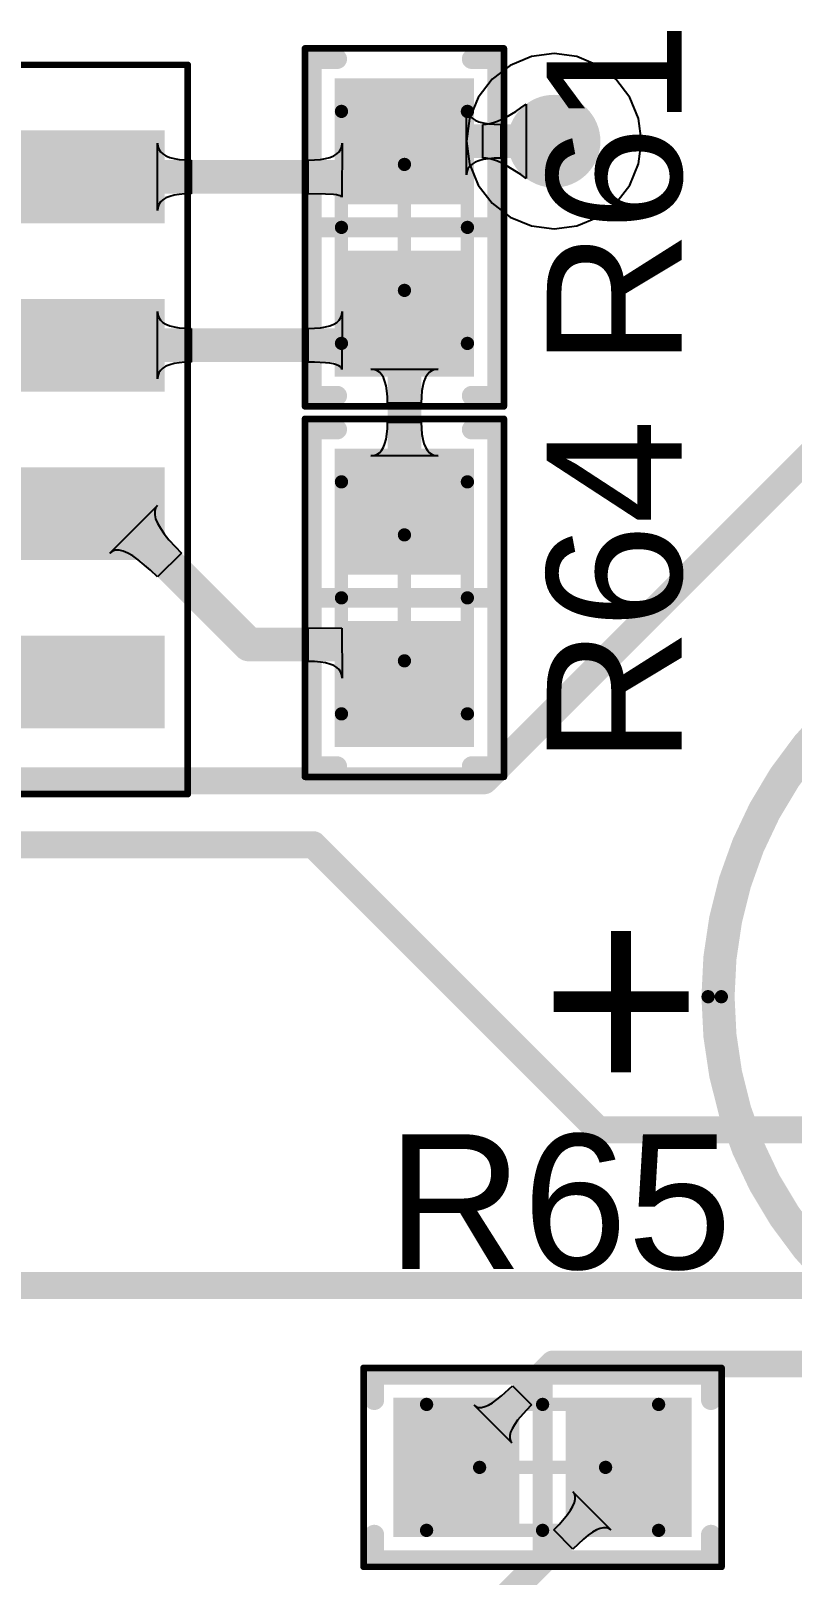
# Model space of a CAD drawing. Header units: inches. Extents: x -0.01 to 3.94, y -0.06 to 4.68.
# Drawn here: x 2.7891 to 3.0151, y 2.2298 to 2.6884 of the extents above; entities that cross this region are included whole.
import ezdxf

# ---------------------------------------------------------------- set-up
doc = ezdxf.new("R2010")
doc.units = ezdxf.units.IN
doc.header["$MEASUREMENT"] = 0
for name, color, linetype in [('Bottom Layer', 5, 'Continuous'), ('Int1 -GND)', 16, 'Continuous'), ('Int2 -PWR)', 76, 'Continuous'), ('Top 3D Body', 56, 'Continuous'), ('Top Courtyard', 56, 'Continuous'), ('Top Layer', 1, 'Continuous'), ('Top Overlay', 2, 'Continuous'), ('Top Paste', 8, 'Continuous'), ('Top Solder', 216, 'Continuous'), ('Via Holes', 16, 'Continuous')]:
    doc.layers.add(name, color=color, linetype=linetype)
doc.styles.add('Arial', font='', dxfattribs={"height": 0.2})
doc.styles.get('Arial').set_extended_font_data('Arial')

# ---------------------------------------------------------------- blocks, each defined once
blk = doc.blocks.new('TI_SOIC_8_D_438')
at = {"layer": 'Top Layer'}
for points in [[(0.07579, 0.06319), (0.07579, 0.08681), (0.13681, 0.08681), (0.13681, 0.06319)], [(0.07579, 0.01319), (0.07579, 0.03681), (0.13681, 0.03681), (0.13681, 0.01319)], [(0.07579, -0.03681), (0.07579, -0.01319), (0.13681, -0.01319), (0.13681, -0.03681)], [(0.07579, -0.08681), (0.07579, -0.06319), (0.13681, -0.06319), (0.13681, -0.08681)]]:
    blk.add_hatch(color=1, dxfattribs=at).paths.add_polyline_path(points)
at = {"layer": 'Top Paste'}
for points in [[(0.07579, 0.06319), (0.07579, 0.08681), (0.13681, 0.08681), (0.13681, 0.06319)], [(0.07579, 0.01319), (0.07579, 0.03681), (0.13681, 0.03681), (0.13681, 0.01319)], [(0.07579, -0.03681), (0.07579, -0.01319), (0.13681, -0.01319), (0.13681, -0.03681)], [(0.07579, -0.08681), (0.07579, -0.06319), (0.13681, -0.06319), (0.13681, -0.08681)]]:
    blk.add_hatch(color=8, dxfattribs=at).paths.add_polyline_path(points)
at = {"layer": 'Top Solder'}
for points in [[(0.07382, 0.06122), (0.07382, 0.08878), (0.13878, 0.08878), (0.13878, 0.06122)], [(0.07382, 0.01122), (0.07382, 0.03878), (0.13878, 0.03878), (0.13878, 0.01122)], [(0.07382, -0.03878), (0.07382, -0.01122), (0.13878, -0.01122), (0.13878, -0.03878)], [(0.07382, -0.08878), (0.07382, -0.06122), (0.13878, -0.06122), (0.13878, -0.08878)]]:
    blk.add_hatch(color=216, dxfattribs=at).paths.add_polyline_path(points)
at = {"layer": 'Top Courtyard'}
for points in [[(-0.14567, 0.10827, 0.00197, 0.00197, 0), (0.14567, 0.10827, 0.00197, 0.00197, 0)], [(0.14567, -0.10827, 0.00197, 0.00197, 0), (0.14567, 0.10827, 0.00197, 0.00197, 0)], [(-0.14567, -0.10827, 0.00197, 0.00197, 0), (0.14567, -0.10827, 0.00197, 0.00197, 0)]]:
    blk.add_lwpolyline(points, format="xyseb", dxfattribs=at)
for points in [[(0.14518, 0.10827, 0.000984, 0.000984, 1), (0.14616, 0.10827, 0.000984, 0.000984, 1)], [(0.14518, 0.10827, 0.000984, 0.000984, 1), (0.14616, 0.10827, 0.000984, 0.000984, 1)], [(0.14518, -0.10827, 0.000984, 0.000984, 1), (0.14616, -0.10827, 0.000984, 0.000984, 1)], [(0.14518, -0.10827, 0.000984, 0.000984, 1), (0.14616, -0.10827, 0.000984, 0.000984, 1)]]:
    blk.add_lwpolyline(points, format="xyseb", close=True, dxfattribs=at)
blk = doc.blocks.new('RES_0603_1608_489')
at = {"layer": 'Top Layer'}
for points in [[(-0.04232, -0.0187), (-0.04232, 0.0187), (-0.00886, 0.0187), (-0.00886, -0.0187)], [(0.00886, -0.0187), (0.00886, 0.0187), (0.04232, 0.0187), (0.04232, -0.0187)]]:
    blk.add_hatch(color=1, dxfattribs=at).paths.add_polyline_path(points)
at = {"layer": 'Top Paste'}
for points in [[(-0.04232, -0.0187), (-0.04232, 0.0187), (-0.00886, 0.0187), (-0.00886, -0.0187)], [(0.00886, -0.0187), (0.00886, 0.0187), (0.04232, 0.0187), (0.04232, -0.0187)]]:
    blk.add_hatch(color=8, dxfattribs=at).paths.add_polyline_path(points)
at = {"layer": 'Top Solder'}
for points in [[(-0.04429, -0.02067), (-0.04429, 0.02067), (-0.00689, 0.02067), (-0.00689, -0.02067)], [(0.00689, -0.02067), (0.00689, 0.02067), (0.04429, 0.02067), (0.04429, -0.02067)]]:
    blk.add_hatch(color=216, dxfattribs=at).paths.add_polyline_path(points)
at = {"layer": 'Top 3D Body'}
for points in [[(-0.03445, 0.0187, 0.00394, 0.00394, 0), (-0.03445, -0.0187, 0.00394, 0.00394, 0)], [(0.03445, 0.0187, 0.00394, 0.00394, 0), (-0.03445, 0.0187, 0.00394, 0.00394, 0)], [(0.03445, 0.0187, 0.00394, 0.00394, 0), (0.03445, -0.0187, 0.00394, 0.00394, 0)], [(0.03445, -0.0187, 0.00394, 0.00394, 0), (-0.03445, -0.0187, 0.00394, 0.00394, 0)]]:
    blk.add_lwpolyline(points, format="xyseb", dxfattribs=at)
for points in [[(-0.03543, 0.0187, 0.00197, 0.00197, 1), (-0.03347, 0.0187, 0.00197, 0.00197, 1)], [(-0.03543, 0.0187, 0.00197, 0.00197, 1), (-0.03347, 0.0187, 0.00197, 0.00197, 1)], [(0.03346, 0.0187, 0.00197, 0.00197, 1), (0.03543, 0.0187, 0.00197, 0.00197, 1)], [(0.03346, 0.0187, 0.00197, 0.00197, 1), (0.03543, 0.0187, 0.00197, 0.00197, 1)], [(-0.03543, -0.0187, 0.00197, 0.00197, 1), (-0.03347, -0.0187, 0.00197, 0.00197, 1)], [(-0.03543, -0.0187, 0.00197, 0.00197, 1), (-0.03347, -0.0187, 0.00197, 0.00197, 1)], [(0.03346, -0.0187, 0.00197, 0.00197, 1), (0.03543, -0.0187, 0.00197, 0.00197, 1)], [(0.03346, -0.0187, 0.00197, 0.00197, 1), (0.03543, -0.0187, 0.00197, 0.00197, 1)]]:
    blk.add_lwpolyline(points, format="xyseb", close=True, dxfattribs=at)
at = {"layer": 'Top Courtyard'}
for points in [[(-0.05315, 0.02953, 0.00197, 0.00197, 0), (-0.05315, -0.02953, 0.00197, 0.00197, 0)], [(0.05315, 0.02953, 0.00197, 0.00197, 0), (-0.05315, 0.02953, 0.00197, 0.00197, 0)], [(0.05315, 0.02953, 0.00197, 0.00197, 0), (0.05315, -0.02953, 0.00197, 0.00197, 0)], [(0, 0.0187, 0.00394, 0.00394, 0), (0, -0.0187, 0.00394, 0.00394, 0)], [(0.0187, 0, 0.00394, 0.00394, 0), (-0.0187, 0, 0.00394, 0.00394, 0)], [(0.05315, -0.02953, 0.00197, 0.00197, 0), (-0.05315, -0.02953, 0.00197, 0.00197, 0)]]:
    blk.add_lwpolyline(points, format="xyseb", dxfattribs=at)
for points in [[(-0.05364, 0.02953, 0.000984, 0.000984, 1), (-0.05266, 0.02953, 0.000984, 0.000984, 1)], [(-0.05364, 0.02953, 0.000984, 0.000984, 1), (-0.05266, 0.02953, 0.000984, 0.000984, 1)], [(0.05266, 0.02953, 0.000984, 0.000984, 1), (0.05364, 0.02953, 0.000984, 0.000984, 1)], [(0.05266, 0.02953, 0.000984, 0.000984, 1), (0.05364, 0.02953, 0.000984, 0.000984, 1)], [(-0.00098, 0.0187, 0.00197, 0.00197, 1), (0.00098, 0.0187, 0.00197, 0.00197, 1)], [(-0.01969, 0, 0.00197, 0.00197, 1), (-0.01772, 0, 0.00197, 0.00197, 1)], [(0.01772, 0, 0.00197, 0.00197, 1), (0.01968, 0, 0.00197, 0.00197, 1)], [(-0.00098, -0.0187, 0.00197, 0.00197, 1), (0.00098, -0.0187, 0.00197, 0.00197, 1)], [(-0.05364, -0.02953, 0.000984, 0.000984, 1), (-0.05266, -0.02953, 0.000984, 0.000984, 1)], [(-0.05364, -0.02953, 0.000984, 0.000984, 1), (-0.05266, -0.02953, 0.000984, 0.000984, 1)], [(0.05266, -0.02953, 0.000984, 0.000984, 1), (0.05364, -0.02953, 0.000984, 0.000984, 1)], [(0.05266, -0.02953, 0.000984, 0.000984, 1), (0.05364, -0.02953, 0.000984, 0.000984, 1)]]:
    blk.add_lwpolyline(points, format="xyseb", close=True, dxfattribs=at)
at = {"layer": 'Top Overlay'}
for points in [[(-0.05, 0.02756, 0.00591, 0.00591, 0), (-0.05, 0.02, 0.00591, 0.00591, 0)], [(0.05, 0.02756, 0.00591, 0.00591, 0), (-0.05, 0.02756, 0.00591, 0.00591, 0)], [(0, 0.02756, 0.00591, 0.00591, 0), (0, -0.02756, 0.00591, 0.00591, 0)], [(0.05, 0.02756, 0.00591, 0.00591, 0), (0.05, 0.02, 0.00591, 0.00591, 0)], [(-0.05, -0.02, 0.00591, 0.00591, 0), (-0.05, -0.02756, 0.00591, 0.00591, 0)], [(0.05, -0.02, 0.00591, 0.00591, 0), (0.05, -0.02756, 0.00591, 0.00591, 0)], [(0.05, -0.02756, 0.00591, 0.00591, 0), (-0.05, -0.02756, 0.00591, 0.00591, 0)]]:
    blk.add_lwpolyline(points, format="xyseb", dxfattribs=at)
for points in [[(-0.05148, 0.02756, 0.00295, 0.00295, 1), (-0.04852, 0.02756, 0.00295, 0.00295, 1)], [(-0.05148, 0.02756, 0.00295, 0.00295, 1), (-0.04852, 0.02756, 0.00295, 0.00295, 1)], [(-0.00148, 0.02756, 0.00295, 0.00295, 1), (0.00148, 0.02756, 0.00295, 0.00295, 1)], [(0.04852, 0.02756, 0.00295, 0.00295, 1), (0.05148, 0.02756, 0.00295, 0.00295, 1)], [(0.04852, 0.02756, 0.00295, 0.00295, 1), (0.05148, 0.02756, 0.00295, 0.00295, 1)], [(-0.05148, 0.02, 0.00295, 0.00295, 1), (-0.04852, 0.02, 0.00295, 0.00295, 1)], [(0.04852, 0.02, 0.00295, 0.00295, 1), (0.05148, 0.02, 0.00295, 0.00295, 1)], [(-0.05148, -0.02, 0.00295, 0.00295, 1), (-0.04852, -0.02, 0.00295, 0.00295, 1)], [(0.04852, -0.02, 0.00295, 0.00295, 1), (0.05148, -0.02, 0.00295, 0.00295, 1)], [(-0.05148, -0.02756, 0.00295, 0.00295, 1), (-0.04852, -0.02756, 0.00295, 0.00295, 1)], [(-0.05148, -0.02756, 0.00295, 0.00295, 1), (-0.04852, -0.02756, 0.00295, 0.00295, 1)], [(-0.00148, -0.02756, 0.00295, 0.00295, 1), (0.00148, -0.02756, 0.00295, 0.00295, 1)], [(0.04852, -0.02756, 0.00295, 0.00295, 1), (0.05148, -0.02756, 0.00295, 0.00295, 1)], [(0.04852, -0.02756, 0.00295, 0.00295, 1), (0.05148, -0.02756, 0.00295, 0.00295, 1)]]:
    blk.add_lwpolyline(points, format="xyseb", close=True, dxfattribs=at)
blk = doc.blocks.new('RES_0603_1608_490')
at = {"layer": 'Top Layer'}
for points in [[(-0.04232, -0.0187), (-0.04232, 0.0187), (-0.00886, 0.0187), (-0.00886, -0.0187)], [(0.00886, -0.0187), (0.00886, 0.0187), (0.04232, 0.0187), (0.04232, -0.0187)]]:
    blk.add_hatch(color=1, dxfattribs=at).paths.add_polyline_path(points)
at = {"layer": 'Top Paste'}
for points in [[(-0.04232, -0.0187), (-0.04232, 0.0187), (-0.00886, 0.0187), (-0.00886, -0.0187)], [(0.00886, -0.0187), (0.00886, 0.0187), (0.04232, 0.0187), (0.04232, -0.0187)]]:
    blk.add_hatch(color=8, dxfattribs=at).paths.add_polyline_path(points)
at = {"layer": 'Top Solder'}
for points in [[(-0.04429, -0.02067), (-0.04429, 0.02067), (-0.00689, 0.02067), (-0.00689, -0.02067)], [(0.00689, -0.02067), (0.00689, 0.02067), (0.04429, 0.02067), (0.04429, -0.02067)]]:
    blk.add_hatch(color=216, dxfattribs=at).paths.add_polyline_path(points)
at = {"layer": 'Top 3D Body'}
for points in [[(-0.03445, 0.0187, 0.00394, 0.00394, 0), (0.03445, 0.0187, 0.00394, 0.00394, 0)], [(-0.03445, 0.0187, 0.00394, 0.00394, 0), (-0.03445, -0.0187, 0.00394, 0.00394, 0)], [(0.03445, 0.0187, 0.00394, 0.00394, 0), (0.03445, -0.0187, 0.00394, 0.00394, 0)], [(-0.03445, -0.0187, 0.00394, 0.00394, 0), (0.03445, -0.0187, 0.00394, 0.00394, 0)]]:
    blk.add_lwpolyline(points, format="xyseb", dxfattribs=at)
for points in [[(-0.03543, 0.0187, 0.00197, 0.00197, 1), (-0.03346, 0.0187, 0.00197, 0.00197, 1)], [(-0.03543, 0.0187, 0.00197, 0.00197, 1), (-0.03346, 0.0187, 0.00197, 0.00197, 1)], [(0.03346, 0.0187, 0.00197, 0.00197, 1), (0.03543, 0.0187, 0.00197, 0.00197, 1)], [(0.03346, 0.0187, 0.00197, 0.00197, 1), (0.03543, 0.0187, 0.00197, 0.00197, 1)], [(-0.03543, -0.0187, 0.00197, 0.00197, 1), (-0.03346, -0.0187, 0.00197, 0.00197, 1)], [(-0.03543, -0.0187, 0.00197, 0.00197, 1), (-0.03346, -0.0187, 0.00197, 0.00197, 1)], [(0.03346, -0.0187, 0.00197, 0.00197, 1), (0.03543, -0.0187, 0.00197, 0.00197, 1)], [(0.03346, -0.0187, 0.00197, 0.00197, 1), (0.03543, -0.0187, 0.00197, 0.00197, 1)]]:
    blk.add_lwpolyline(points, format="xyseb", close=True, dxfattribs=at)
at = {"layer": 'Top Courtyard'}
for points in [[(-0.05315, 0.02953, 0.00197, 0.00197, 0), (0.05315, 0.02953, 0.00197, 0.00197, 0)], [(-0.05315, 0.02953, 0.00197, 0.00197, 0), (-0.05315, -0.02953, 0.00197, 0.00197, 0)], [(0.05315, 0.02953, 0.00197, 0.00197, 0), (0.05315, -0.02953, 0.00197, 0.00197, 0)], [(0, 0.0187, 0.00394, 0.00394, 0), (0, -0.0187, 0.00394, 0.00394, 0)], [(-0.0187, 0, 0.00394, 0.00394, 0), (0.0187, 0, 0.00394, 0.00394, 0)], [(-0.05315, -0.02953, 0.00197, 0.00197, 0), (0.05315, -0.02953, 0.00197, 0.00197, 0)]]:
    blk.add_lwpolyline(points, format="xyseb", dxfattribs=at)
for points in [[(-0.05364, 0.02953, 0.000984, 0.000984, 1), (-0.05266, 0.02953, 0.000984, 0.000984, 1)], [(-0.05364, 0.02953, 0.000984, 0.000984, 1), (-0.05266, 0.02953, 0.000984, 0.000984, 1)], [(0.05266, 0.02953, 0.000984, 0.000984, 1), (0.05364, 0.02953, 0.000984, 0.000984, 1)], [(0.05266, 0.02953, 0.000984, 0.000984, 1), (0.05364, 0.02953, 0.000984, 0.000984, 1)], [(-0.00098, 0.0187, 0.00197, 0.00197, 1), (0.00098, 0.0187, 0.00197, 0.00197, 1)], [(-0.01968, 0, 0.00197, 0.00197, 1), (-0.01772, 0, 0.00197, 0.00197, 1)], [(0.01772, 0, 0.00197, 0.00197, 1), (0.01968, 0, 0.00197, 0.00197, 1)], [(-0.00098, -0.0187, 0.00197, 0.00197, 1), (0.00098, -0.0187, 0.00197, 0.00197, 1)], [(-0.05364, -0.02953, 0.000984, 0.000984, 1), (-0.05266, -0.02953, 0.000984, 0.000984, 1)], [(-0.05364, -0.02953, 0.000984, 0.000984, 1), (-0.05266, -0.02953, 0.000984, 0.000984, 1)], [(0.05266, -0.02953, 0.000984, 0.000984, 1), (0.05364, -0.02953, 0.000984, 0.000984, 1)], [(0.05266, -0.02953, 0.000984, 0.000984, 1), (0.05364, -0.02953, 0.000984, 0.000984, 1)]]:
    blk.add_lwpolyline(points, format="xyseb", close=True, dxfattribs=at)
at = {"layer": 'Top Overlay'}
for points in [[(-0.05, 0.02756, 0.00591, 0.00591, 0), (0.05, 0.02756, 0.00591, 0.00591, 0)], [(-0.05, 0.02756, 0.00591, 0.00591, 0), (-0.05, 0.02, 0.00591, 0.00591, 0)], [(0, 0.02756, 0.00591, 0.00591, 0), (0, -0.02756, 0.00591, 0.00591, 0)], [(0.05, 0.02756, 0.00591, 0.00591, 0), (0.05, 0.02, 0.00591, 0.00591, 0)], [(-0.05, -0.02, 0.00591, 0.00591, 0), (-0.05, -0.02756, 0.00591, 0.00591, 0)], [(0.05, -0.02, 0.00591, 0.00591, 0), (0.05, -0.02756, 0.00591, 0.00591, 0)], [(-0.05, -0.02756, 0.00591, 0.00591, 0), (0.05, -0.02756, 0.00591, 0.00591, 0)]]:
    blk.add_lwpolyline(points, format="xyseb", dxfattribs=at)
for points in [[(-0.05148, 0.02756, 0.00295, 0.00295, 1), (-0.04852, 0.02756, 0.00295, 0.00295, 1)], [(-0.05148, 0.02756, 0.00295, 0.00295, 1), (-0.04852, 0.02756, 0.00295, 0.00295, 1)], [(-0.00148, 0.02756, 0.00295, 0.00295, 1), (0.00148, 0.02756, 0.00295, 0.00295, 1)], [(0.04852, 0.02756, 0.00295, 0.00295, 1), (0.05148, 0.02756, 0.00295, 0.00295, 1)], [(0.04852, 0.02756, 0.00295, 0.00295, 1), (0.05148, 0.02756, 0.00295, 0.00295, 1)], [(-0.05148, 0.02, 0.00295, 0.00295, 1), (-0.04852, 0.02, 0.00295, 0.00295, 1)], [(0.04852, 0.02, 0.00295, 0.00295, 1), (0.05148, 0.02, 0.00295, 0.00295, 1)], [(-0.05148, -0.02, 0.00295, 0.00295, 1), (-0.04852, -0.02, 0.00295, 0.00295, 1)], [(0.04852, -0.02, 0.00295, 0.00295, 1), (0.05148, -0.02, 0.00295, 0.00295, 1)], [(-0.05148, -0.02756, 0.00295, 0.00295, 1), (-0.04852, -0.02756, 0.00295, 0.00295, 1)], [(-0.05148, -0.02756, 0.00295, 0.00295, 1), (-0.04852, -0.02756, 0.00295, 0.00295, 1)], [(-0.00148, -0.02756, 0.00295, 0.00295, 1), (0.00148, -0.02756, 0.00295, 0.00295, 1)], [(0.04852, -0.02756, 0.00295, 0.00295, 1), (0.05148, -0.02756, 0.00295, 0.00295, 1)], [(0.04852, -0.02756, 0.00295, 0.00295, 1), (0.05148, -0.02756, 0.00295, 0.00295, 1)]]:
    blk.add_lwpolyline(points, format="xyseb", close=True, dxfattribs=at)
blk = doc.blocks.new('RES_0603_1608_493')
at = {"layer": 'Top Layer'}
for points in [[(-0.04232, -0.0187), (-0.04232, 0.0187), (-0.00886, 0.0187), (-0.00886, -0.0187)], [(0.00886, -0.0187), (0.00886, 0.0187), (0.04232, 0.0187), (0.04232, -0.0187)]]:
    blk.add_hatch(color=1, dxfattribs=at).paths.add_polyline_path(points)
at = {"layer": 'Top Paste'}
for points in [[(-0.04232, -0.0187), (-0.04232, 0.0187), (-0.00886, 0.0187), (-0.00886, -0.0187)], [(0.00886, -0.0187), (0.00886, 0.0187), (0.04232, 0.0187), (0.04232, -0.0187)]]:
    blk.add_hatch(color=8, dxfattribs=at).paths.add_polyline_path(points)
at = {"layer": 'Top Solder'}
for points in [[(-0.04429, -0.02067), (-0.04429, 0.02067), (-0.00689, 0.02067), (-0.00689, -0.02067)], [(0.00689, -0.02067), (0.00689, 0.02067), (0.04429, 0.02067), (0.04429, -0.02067)]]:
    blk.add_hatch(color=216, dxfattribs=at).paths.add_polyline_path(points)
at = {"layer": 'Top 3D Body'}
for points in [[(-0.03445, 0.0187, 0.00394, 0.00394, 0), (0.03445, 0.0187, 0.00394, 0.00394, 0)], [(-0.03445, 0.0187, 0.00394, 0.00394, 0), (-0.03445, -0.0187, 0.00394, 0.00394, 0)], [(0.03445, 0.0187, 0.00394, 0.00394, 0), (0.03445, -0.0187, 0.00394, 0.00394, 0)], [(-0.03445, -0.0187, 0.00394, 0.00394, 0), (0.03445, -0.0187, 0.00394, 0.00394, 0)]]:
    blk.add_lwpolyline(points, format="xyseb", dxfattribs=at)
for points in [[(-0.03543, 0.0187, 0.00197, 0.00197, 1), (-0.03346, 0.0187, 0.00197, 0.00197, 1)], [(-0.03543, 0.0187, 0.00197, 0.00197, 1), (-0.03346, 0.0187, 0.00197, 0.00197, 1)], [(0.03346, 0.0187, 0.00197, 0.00197, 1), (0.03543, 0.0187, 0.00197, 0.00197, 1)], [(0.03346, 0.0187, 0.00197, 0.00197, 1), (0.03543, 0.0187, 0.00197, 0.00197, 1)], [(-0.03543, -0.0187, 0.00197, 0.00197, 1), (-0.03346, -0.0187, 0.00197, 0.00197, 1)], [(-0.03543, -0.0187, 0.00197, 0.00197, 1), (-0.03346, -0.0187, 0.00197, 0.00197, 1)], [(0.03346, -0.0187, 0.00197, 0.00197, 1), (0.03543, -0.0187, 0.00197, 0.00197, 1)], [(0.03346, -0.0187, 0.00197, 0.00197, 1), (0.03543, -0.0187, 0.00197, 0.00197, 1)]]:
    blk.add_lwpolyline(points, format="xyseb", close=True, dxfattribs=at)
at = {"layer": 'Top Courtyard'}
for points in [[(-0.05315, 0.02953, 0.00197, 0.00197, 0), (0.05315, 0.02953, 0.00197, 0.00197, 0)], [(-0.05315, 0.02953, 0.00197, 0.00197, 0), (-0.05315, -0.02953, 0.00197, 0.00197, 0)], [(0.05315, 0.02953, 0.00197, 0.00197, 0), (0.05315, -0.02953, 0.00197, 0.00197, 0)], [(0, 0.0187, 0.00394, 0.00394, 0), (0, -0.0187, 0.00394, 0.00394, 0)], [(-0.0187, 0, 0.00394, 0.00394, 0), (0.0187, 0, 0.00394, 0.00394, 0)], [(-0.05315, -0.02953, 0.00197, 0.00197, 0), (0.05315, -0.02953, 0.00197, 0.00197, 0)]]:
    blk.add_lwpolyline(points, format="xyseb", dxfattribs=at)
for points in [[(-0.05364, 0.02953, 0.000984, 0.000984, 1), (-0.05266, 0.02953, 0.000984, 0.000984, 1)], [(-0.05364, 0.02953, 0.000984, 0.000984, 1), (-0.05266, 0.02953, 0.000984, 0.000984, 1)], [(0.05266, 0.02953, 0.000984, 0.000984, 1), (0.05364, 0.02953, 0.000984, 0.000984, 1)], [(0.05266, 0.02953, 0.000984, 0.000984, 1), (0.05364, 0.02953, 0.000984, 0.000984, 1)], [(-0.00098, 0.0187, 0.00197, 0.00197, 1), (0.00098, 0.0187, 0.00197, 0.00197, 1)], [(-0.01968, 0, 0.00197, 0.00197, 1), (-0.01772, 0, 0.00197, 0.00197, 1)], [(0.01772, 0, 0.00197, 0.00197, 1), (0.01968, 0, 0.00197, 0.00197, 1)], [(-0.00098, -0.0187, 0.00197, 0.00197, 1), (0.00098, -0.0187, 0.00197, 0.00197, 1)], [(-0.05364, -0.02953, 0.000984, 0.000984, 1), (-0.05266, -0.02953, 0.000984, 0.000984, 1)], [(-0.05364, -0.02953, 0.000984, 0.000984, 1), (-0.05266, -0.02953, 0.000984, 0.000984, 1)], [(0.05266, -0.02953, 0.000984, 0.000984, 1), (0.05364, -0.02953, 0.000984, 0.000984, 1)], [(0.05266, -0.02953, 0.000984, 0.000984, 1), (0.05364, -0.02953, 0.000984, 0.000984, 1)]]:
    blk.add_lwpolyline(points, format="xyseb", close=True, dxfattribs=at)
at = {"layer": 'Top Overlay'}
for points in [[(-0.05, 0.02756, 0.00591, 0.00591, 0), (0.05, 0.02756, 0.00591, 0.00591, 0)], [(-0.05, 0.02756, 0.00591, 0.00591, 0), (-0.05, 0.02, 0.00591, 0.00591, 0)], [(0, 0.02756, 0.00591, 0.00591, 0), (0, -0.02756, 0.00591, 0.00591, 0)], [(0.05, 0.02756, 0.00591, 0.00591, 0), (0.05, 0.02, 0.00591, 0.00591, 0)], [(-0.05, -0.02, 0.00591, 0.00591, 0), (-0.05, -0.02756, 0.00591, 0.00591, 0)], [(0.05, -0.02, 0.00591, 0.00591, 0), (0.05, -0.02756, 0.00591, 0.00591, 0)], [(-0.05, -0.02756, 0.00591, 0.00591, 0), (0.05, -0.02756, 0.00591, 0.00591, 0)]]:
    blk.add_lwpolyline(points, format="xyseb", dxfattribs=at)
for points in [[(-0.05148, 0.02756, 0.00295, 0.00295, 1), (-0.04852, 0.02756, 0.00295, 0.00295, 1)], [(-0.05148, 0.02756, 0.00295, 0.00295, 1), (-0.04852, 0.02756, 0.00295, 0.00295, 1)], [(-0.00148, 0.02756, 0.00295, 0.00295, 1), (0.00148, 0.02756, 0.00295, 0.00295, 1)], [(0.04852, 0.02756, 0.00295, 0.00295, 1), (0.05148, 0.02756, 0.00295, 0.00295, 1)], [(0.04852, 0.02756, 0.00295, 0.00295, 1), (0.05148, 0.02756, 0.00295, 0.00295, 1)], [(-0.05148, 0.02, 0.00295, 0.00295, 1), (-0.04852, 0.02, 0.00295, 0.00295, 1)], [(0.04852, 0.02, 0.00295, 0.00295, 1), (0.05148, 0.02, 0.00295, 0.00295, 1)], [(-0.05148, -0.02, 0.00295, 0.00295, 1), (-0.04852, -0.02, 0.00295, 0.00295, 1)], [(0.04852, -0.02, 0.00295, 0.00295, 1), (0.05148, -0.02, 0.00295, 0.00295, 1)], [(-0.05148, -0.02756, 0.00295, 0.00295, 1), (-0.04852, -0.02756, 0.00295, 0.00295, 1)], [(-0.05148, -0.02756, 0.00295, 0.00295, 1), (-0.04852, -0.02756, 0.00295, 0.00295, 1)], [(-0.00148, -0.02756, 0.00295, 0.00295, 1), (0.00148, -0.02756, 0.00295, 0.00295, 1)], [(0.04852, -0.02756, 0.00295, 0.00295, 1), (0.05148, -0.02756, 0.00295, 0.00295, 1)], [(0.04852, -0.02756, 0.00295, 0.00295, 1), (0.05148, -0.02756, 0.00295, 0.00295, 1)]]:
    blk.add_lwpolyline(points, format="xyseb", close=True, dxfattribs=at)
blk = doc.blocks.new('ED49B4F6_595F_4D62_96BB_D7184CAA9B94_572')
at = {"layer": 'Top 3D Body'}
for points in [[(0.11614, 0, 0.00394, 0.00394, 1), (-0.11614, 0, 0.00394, 0.00394, 1)], [(-0.11713, 0, 0.00197, 0.00197, 1), (-0.11516, 0, 0.00197, 0.00197, 1)]]:
    blk.add_lwpolyline(points, format="xyseb", close=True, dxfattribs=at)
at = {"layer": 'Top Courtyard'}
for points in [[(0.12008, 0, 0.00394, 0.00394, 1), (-0.12008, 0, 0.00394, 0.00394, 1)], [(-0.12106, 0, 0.00197, 0.00197, 1), (-0.11909, 0, 0.00197, 0.00197, 1)]]:
    blk.add_lwpolyline(points, format="xyseb", close=True, dxfattribs=at)
at = {"layer": 'Top Overlay'}
for points in [[(0.11614, 0, 0.00787, 0.00787, 1), (-0.11614, 0, 0.00787, 0.00787, 1)], [(-0.11811, 0, 0.00394, 0.00394, 1), (-0.11417, 0, 0.00394, 0.00394, 1)]]:
    blk.add_lwpolyline(points, format="xyseb", close=True, dxfattribs=at)
at = {"layer": 'Top Overlay', "style": 'Arial'}
blk.add_text('+', height=0.05906, dxfattribs=at).set_placement((-0.17, -0.03))

msp = doc.modelspace()

# ---------------------------------------------------------------- hatches: boundary and pattern name
at = {"layer": 'Bottom Layer'}
h = msp.add_hatch(color=5, dxfattribs=at)
edge = h.paths.add_edge_path()
edge.add_arc((2.94441, 2.65559), 0.01378, 0, 360)
at = {"layer": 'Int1 -GND)'}
h = msp.add_hatch(color=7, dxfattribs=at)
edge = h.paths.add_edge_path()
edge.add_arc((2.94441, 2.65559), 0.01378, 0, 360)
at = {"layer": 'Int2 -PWR)'}
h = msp.add_hatch(color=7, dxfattribs=at)
edge = h.paths.add_edge_path()
edge.add_arc((2.94441, 2.65559), 0.01378, 0, 360)
at = {"layer": 'Top Layer'}
h = msp.add_hatch(color=1, dxfattribs=at)
edge = h.paths.add_edge_path()
edge.add_arc((2.94441, 2.65559), 0.01378, 0, 360)
at = {"layer": 'Via Holes'}
h = msp.add_hatch(color=7, dxfattribs=at)
edge = h.paths.add_edge_path()
edge.add_arc((2.94441, 2.65559), 0.00689, 0, 360)

# ---------------------------------------------------------------- linework, layer by layer
at = {"layer": 'Int1 -GND)'}
for p, q in [((2.93141, 2.67811), (2.92602, 2.67398)), ((2.93768, 2.68071), (2.93141, 2.67811)), ((2.94441, 2.68159), (2.93768, 2.68071)), ((2.95114, 2.68071), (2.94441, 2.68159)), ((2.95741, 2.67811), (2.95114, 2.68071)), ((2.9628, 2.67398), (2.95741, 2.67811)), ((2.92602, 2.67398), (2.92189, 2.66859)), ((2.96693, 2.66859), (2.9628, 2.67398)), ((2.92189, 2.66859), (2.91929, 2.66232)), ((2.96953, 2.66232), (2.96693, 2.66859)), ((2.91929, 2.66232), (2.91841, 2.65559)), ((2.97041, 2.65559), (2.96953, 2.66232)), ((2.91841, 2.65559), (2.91929, 2.64886)), ((2.96953, 2.64886), (2.97041, 2.65559)), ((2.91929, 2.64886), (2.92189, 2.64259)), ((2.96693, 2.64259), (2.96953, 2.64886)), ((2.92189, 2.64259), (2.92602, 2.6372)), ((2.9628, 2.6372), (2.96693, 2.64259)), ((2.92602, 2.6372), (2.93141, 2.63307)), ((2.95741, 2.63307), (2.9628, 2.6372)), ((2.93141, 2.63307), (2.93768, 2.63047)), ((2.95114, 2.63047), (2.95741, 2.63307)), ((2.93768, 2.63047), (2.94441, 2.62959)), ((2.94441, 2.62959), (2.95114, 2.63047))]:
    msp.add_line(p, q, dxfattribs=at)
at = {"layer": 'Top Layer'}
for p, q in [((2.91846, 2.64559), (2.91846, 2.66559)), ((2.91846, 2.66559), (2.91856, 2.66464)), ((2.91856, 2.66464), (2.91887, 2.66379)), ((2.93024, 2.66276), (2.93306, 2.66444)), ((2.93306, 2.66444), (2.93456, 2.66547)), ((2.93456, 2.66547), (2.93614, 2.66661)), ((2.93614, 2.66661), (2.93614, 2.64457)), ((2.91887, 2.66379), (2.91937, 2.66304)), ((2.91937, 2.66304), (2.92008, 2.66239)), ((2.92008, 2.66239), (2.92099, 2.66184)), ((2.92099, 2.66184), (2.9221, 2.66139)), ((2.9221, 2.66139), (2.92342, 2.66104)), ((2.9233, 2.66059), (2.9243, 2.66065)), ((2.9233, 2.65059), (2.9233, 2.66059)), ((2.92342, 2.66104), (2.92494, 2.66079)), ((2.9243, 2.66065), (2.92536, 2.66083)), ((2.92494, 2.66079), (2.92666, 2.66064)), ((2.92536, 2.66083), (2.92648, 2.66113)), ((2.92648, 2.66113), (2.92767, 2.66155)), ((2.92666, 2.66064), (2.92858, 2.66059)), ((2.92767, 2.66155), (2.92892, 2.66209)), ((2.92858, 2.66059), (2.92858, 2.65059)), ((2.92892, 2.66209), (2.93024, 2.66276)), ((2.82669, 2.635), (2.82669, 2.655)), ((2.82669, 2.655), (2.82679, 2.65405)), ((2.88154, 2.655), (2.88142, 2.63898)), ((2.88143, 2.65405), (2.88154, 2.655)), ((2.82679, 2.65405), (2.82709, 2.6532)), ((2.82709, 2.6532), (2.82759, 2.65245)), ((2.82759, 2.65245), (2.82829, 2.6518)), ((2.82829, 2.6518), (2.82919, 2.65125)), ((2.82919, 2.65125), (2.83029, 2.6508)), ((2.83029, 2.6508), (2.83159, 2.65045)), ((2.83159, 2.65045), (2.83309, 2.6502)), ((2.87505, 2.6502), (2.87656, 2.65045)), ((2.87656, 2.65045), (2.87788, 2.6508)), ((2.87788, 2.6508), (2.87899, 2.65125)), ((2.87899, 2.65125), (2.8799, 2.6518)), ((2.8799, 2.6518), (2.88061, 2.65245)), ((2.88061, 2.65245), (2.88112, 2.6532)), ((2.88112, 2.6532), (2.88143, 2.65405)), ((2.9243, 2.65053), (2.9233, 2.65059)), ((2.92494, 2.65039), (2.92342, 2.65014)), ((2.92536, 2.65035), (2.9243, 2.65053)), ((2.92666, 2.65054), (2.92494, 2.65039)), ((2.92648, 2.65005), (2.92536, 2.65035)), ((2.92858, 2.65059), (2.92666, 2.65054)), ((2.83309, 2.6502), (2.83479, 2.65005)), ((2.83479, 2.65005), (2.83669, 2.65)), ((2.83669, 2.65), (2.83669, 2.64)), ((2.87142, 2.65), (2.87334, 2.65005)), ((2.87142, 2.64), (2.87142, 2.65)), ((2.87334, 2.65005), (2.87505, 2.6502)), ((2.91856, 2.64654), (2.91846, 2.64559)), ((2.91887, 2.64739), (2.91856, 2.64654)), ((2.91937, 2.64814), (2.91887, 2.64739)), ((2.92008, 2.64879), (2.91937, 2.64814)), ((2.92099, 2.64934), (2.92008, 2.64879)), ((2.9221, 2.64979), (2.92099, 2.64934)), ((2.92342, 2.65014), (2.9221, 2.64979)), ((2.92767, 2.64963), (2.92648, 2.65005)), ((2.92892, 2.64909), (2.92767, 2.64963)), ((2.93024, 2.64842), (2.92892, 2.64909)), ((2.93456, 2.64572), (2.93024, 2.64842)), ((2.93614, 2.64457), (2.93456, 2.64572)), ((2.82709, 2.6368), (2.82679, 2.63595)), ((2.82759, 2.63755), (2.82709, 2.6368)), ((2.82829, 2.6382), (2.82759, 2.63755)), ((2.82919, 2.63875), (2.82829, 2.6382)), ((2.83029, 2.6392), (2.82919, 2.63875)), ((2.83159, 2.63955), (2.83029, 2.6392)), ((2.83309, 2.6398), (2.83159, 2.63955)), ((2.83479, 2.63995), (2.83309, 2.6398)), ((2.83669, 2.64), (2.83479, 2.63995)), ((2.87652, 2.63991), (2.87142, 2.64)), ((2.87892, 2.63974), (2.87652, 2.63991)), ((2.87982, 2.63963), (2.87892, 2.63974)), ((2.88052, 2.6395), (2.87982, 2.63963)), ((2.88102, 2.63935), (2.88052, 2.6395)), ((2.88132, 2.63917), (2.88102, 2.63935)), ((2.88142, 2.63898), (2.88132, 2.63917)), ((2.82679, 2.63595), (2.82669, 2.635)), ((2.82669, 2.585), (2.82669, 2.605)), ((2.82669, 2.605), (2.82679, 2.60405)), ((2.88154, 2.605), (2.88142, 2.5878)), ((2.88143, 2.60405), (2.88154, 2.605)), ((2.82679, 2.60405), (2.82709, 2.6032)), ((2.82709, 2.6032), (2.82759, 2.60245)), ((2.82759, 2.60245), (2.82829, 2.6018)), ((2.82829, 2.6018), (2.82919, 2.60125)), ((2.82919, 2.60125), (2.83029, 2.6008)), ((2.83029, 2.6008), (2.83159, 2.60045)), ((2.83159, 2.60045), (2.83309, 2.6002)), ((2.83309, 2.6002), (2.83479, 2.60005)), ((2.83479, 2.60005), (2.83669, 2.6)), ((2.83669, 2.6), (2.83669, 2.59)), ((2.87142, 2.6), (2.87334, 2.60005)), ((2.87142, 2.59), (2.87142, 2.6)), ((2.87334, 2.60005), (2.87505, 2.6002)), ((2.87505, 2.6002), (2.87657, 2.60045)), ((2.87657, 2.60045), (2.87788, 2.6008)), ((2.87788, 2.6008), (2.87899, 2.60125)), ((2.87899, 2.60125), (2.8799, 2.6018)), ((2.8799, 2.6018), (2.88061, 2.60245)), ((2.88061, 2.60245), (2.88112, 2.6032)), ((2.88112, 2.6032), (2.88143, 2.60405)), ((2.82709, 2.5868), (2.82679, 2.58595)), ((2.82759, 2.58755), (2.82709, 2.5868)), ((2.82829, 2.5882), (2.82759, 2.58755)), ((2.82919, 2.58875), (2.82829, 2.5882)), ((2.83029, 2.5892), (2.82919, 2.58875)), ((2.83159, 2.58955), (2.83029, 2.5892)), ((2.83309, 2.5898), (2.83159, 2.58955)), ((2.83479, 2.58995), (2.83309, 2.5898)), ((2.83669, 2.59), (2.83479, 2.58995)), ((2.87332, 2.58998), (2.87142, 2.59)), ((2.87652, 2.5898), (2.87332, 2.58998)), ((2.87782, 2.58965), (2.87652, 2.5898)), ((2.87892, 2.58945), (2.87782, 2.58965)), ((2.87982, 2.58921), (2.87892, 2.58945)), ((2.88052, 2.58892), (2.87982, 2.58921)), ((2.88102, 2.58859), (2.88052, 2.58892)), ((2.88132, 2.58822), (2.88102, 2.58859)), ((2.88142, 2.5878), (2.88132, 2.58822)), ((2.89095, 2.58782), (2.89, 2.58792)), ((2.89, 2.58792), (2.91, 2.58792)), ((2.8918, 2.58751), (2.89095, 2.58782)), ((2.89255, 2.58701), (2.8918, 2.58751)), ((2.8932, 2.5863), (2.89255, 2.58701)), ((2.89375, 2.58539), (2.8932, 2.5863)), ((2.9068, 2.5863), (2.90625, 2.58539)), ((2.90745, 2.58701), (2.9068, 2.5863)), ((2.9082, 2.58751), (2.90745, 2.58701)), ((2.90905, 2.58782), (2.9082, 2.58751)), ((2.91, 2.58792), (2.90905, 2.58782)), ((2.82679, 2.58595), (2.82669, 2.585)), ((2.8942, 2.58427), (2.89375, 2.58539)), ((2.89455, 2.58296), (2.8942, 2.58427)), ((2.8948, 2.58144), (2.89455, 2.58296)), ((2.90545, 2.58296), (2.9052, 2.58144)), ((2.9058, 2.58427), (2.90545, 2.58296)), ((2.90625, 2.58539), (2.9058, 2.58427)), ((2.89495, 2.57972), (2.8948, 2.58144)), ((2.895, 2.5778), (2.89495, 2.57972)), ((2.905, 2.5778), (2.895, 2.5778)), ((2.90505, 2.57972), (2.905, 2.5778)), ((2.9052, 2.58144), (2.90505, 2.57972)), ((2.89455, 2.5671), (2.8948, 2.5686)), ((2.8948, 2.5686), (2.89495, 2.5703)), ((2.89495, 2.5703), (2.895, 2.5722)), ((2.895, 2.5722), (2.905, 2.5722)), ((2.905, 2.5722), (2.90505, 2.5703)), ((2.90505, 2.5703), (2.9052, 2.5686)), ((2.9052, 2.5686), (2.90545, 2.5671)), ((2.89255, 2.5631), (2.8932, 2.5638)), ((2.8932, 2.5638), (2.89375, 2.5647)), ((2.89375, 2.5647), (2.8942, 2.5658)), ((2.8942, 2.5658), (2.89455, 2.5671)), ((2.90545, 2.5671), (2.9058, 2.5658)), ((2.9058, 2.5658), (2.90625, 2.5647)), ((2.90625, 2.5647), (2.9068, 2.5638)), ((2.9068, 2.5638), (2.90745, 2.5631)), ((2.89, 2.5622), (2.89095, 2.5623)), ((2.91, 2.5622), (2.89, 2.5622)), ((2.89095, 2.5623), (2.8918, 2.5626)), ((2.8918, 2.5626), (2.89255, 2.5631)), ((2.90745, 2.5631), (2.9082, 2.5626)), ((2.9082, 2.5626), (2.90905, 2.5623)), ((2.90905, 2.5623), (2.91, 2.5622)), ((2.81255, 2.53331), (2.82669, 2.54745)), ((2.82613, 2.54667), (2.82584, 2.54575)), ((2.82584, 2.54575), (2.82584, 2.54469)), ((2.82669, 2.54745), (2.82613, 2.54667)), ((2.82584, 2.54469), (2.82613, 2.54349)), ((2.82613, 2.54349), (2.82669, 2.54215)), ((2.82669, 2.54215), (2.82754, 2.54066)), ((2.82754, 2.54066), (2.82867, 2.53904)), ((2.82867, 2.53904), (2.83009, 2.53727)), ((2.83009, 2.53727), (2.83376, 2.53331)), ((2.81333, 2.53387), (2.81255, 2.53331)), ((2.81425, 2.53416), (2.81333, 2.53387)), ((2.81531, 2.53416), (2.81425, 2.53416)), ((2.81651, 2.53387), (2.81531, 2.53416)), ((2.81785, 2.53331), (2.81651, 2.53387)), ((2.81934, 2.53246), (2.81785, 2.53331)), ((2.82096, 2.53133), (2.81934, 2.53246)), ((2.82464, 2.52822), (2.82096, 2.53133)), ((2.83376, 2.53331), (2.82669, 2.52624)), ((2.82669, 2.52624), (2.82464, 2.52822)), ((2.87142, 2.50114), (2.87142, 2.51114)), ((2.87142, 2.51114), (2.88142, 2.51102)), ((2.88142, 2.51102), (2.88154, 2.49614)), ((2.87333, 2.50109), (2.87142, 2.50114)), ((2.87505, 2.50094), (2.87333, 2.50109)), ((2.87656, 2.50069), (2.87505, 2.50094)), ((2.87788, 2.50034), (2.87656, 2.50069)), ((2.87899, 2.49989), (2.87788, 2.50034)), ((2.8799, 2.49934), (2.87899, 2.49989)), ((2.88061, 2.49869), (2.8799, 2.49934)), ((2.88112, 2.49794), (2.88061, 2.49869)), ((2.88143, 2.49709), (2.88112, 2.49794)), ((2.88154, 2.49614), (2.88143, 2.49709)), ((2.92885, 2.28308), (2.93204, 2.28605)), ((2.93204, 2.28605), (2.9377, 2.28039)), ((2.93192, 2.26908), (2.92073, 2.28027)), ((2.92073, 2.28027), (2.92134, 2.27983)), ((2.92134, 2.27983), (2.92206, 2.27962)), ((2.92206, 2.27962), (2.92291, 2.27963)), ((2.92291, 2.27963), (2.92387, 2.27987)), ((2.92387, 2.27987), (2.92494, 2.28033)), ((2.92494, 2.28033), (2.92613, 2.28102)), ((2.92613, 2.28102), (2.92743, 2.28194)), ((2.92743, 2.28194), (2.92885, 2.28308)), ((2.9377, 2.28039), (2.9361, 2.27874)), ((2.93267, 2.27448), (2.93198, 2.27329)), ((2.93359, 2.27579), (2.93267, 2.27448)), ((2.9361, 2.27874), (2.93359, 2.27579)), ((2.93128, 2.27126), (2.93127, 2.27042)), ((2.93127, 2.27042), (2.93148, 2.26969)), ((2.93152, 2.27222), (2.93128, 2.27126)), ((2.93198, 2.27329), (2.93152, 2.27222)), ((2.93148, 2.26969), (2.93192, 2.26908)), ((2.95045, 2.25392), (2.95, 2.25454)), ((2.95, 2.25454), (2.96131, 2.24323)), ((2.95068, 2.25319), (2.95045, 2.25392)), ((2.95045, 2.25138), (2.95068, 2.25234)), ((2.95068, 2.25234), (2.95068, 2.25319)), ((2.94592, 2.24487), (2.94841, 2.24781)), ((2.94841, 2.24781), (2.94932, 2.24911)), ((2.94932, 2.24911), (2.95, 2.2503)), ((2.95, 2.2503), (2.95045, 2.25138)), ((2.94434, 2.24323), (2.94592, 2.24487)), ((2.95, 2.23757), (2.94434, 2.24323)), ((2.95588, 2.24255), (2.95458, 2.24165)), ((2.95707, 2.24323), (2.95588, 2.24255)), ((2.95814, 2.24368), (2.95707, 2.24323)), ((2.95911, 2.24391), (2.95814, 2.24368)), ((2.95995, 2.24391), (2.95911, 2.24391)), ((2.96069, 2.24368), (2.95995, 2.24391)), ((2.96131, 2.24323), (2.96069, 2.24368)), ((2.95317, 2.24052), (2.95, 2.23757)), ((2.95458, 2.24165), (2.95317, 2.24052))]:
    msp.add_line(p, q, dxfattribs=at)
for points in [[(2.88941, 2.645, 0.01, 0.01, 0), (2.9, 2.65559, 0.01, 0.01, 0)], [(2.9, 2.65559, 0.01, 0.01, 0), (2.94441, 2.65559, 0.01, 0.01, 0)], [(2.7963, 2.645, 0.01, 0.01, 0), (2.88941, 2.645, 0.01, 0.01, 0)], [(2.89059, 2.595, 0.01, 0.01, 0), (2.9, 2.60441, 0.01, 0.01, 0)], [(2.9, 2.54559, 0.01, 0.01, 0), (2.9, 2.60441, 0.01, 0.01, 0)], [(2.92367, 2.46568, 0.008, 0.008, 0), (3.06051, 2.60251, 0.008, 0.008, 0)], [(2.7963, 2.595, 0.01, 0.01, 0), (2.89059, 2.595, 0.01, 0.01, 0)], [(2.7776, 2.545, 0.01, 0.01, 0), (2.815, 2.545, 0.01, 0.01, 0)], [(2.815, 2.545, 0.01, 0.01, 0), (2.85386, 2.50614, 0.01, 0.01, 0)], [(2.85386, 2.50614, 0.01, 0.01, 0), (2.88827, 2.50614, 0.01, 0.01, 0)], [(2.88827, 2.50614, 0.01, 0.01, 0), (2.9, 2.49441, 0.01, 0.01, 0)], [(2.68172, 2.46568, 0.008, 0.008, 0), (2.92367, 2.46568, 0.008, 0.008, 0)], [(2.56608, 2.4467, 0.008, 0.008, 0), (2.87293, 2.4467, 0.008, 0.008, 0)], [(2.87293, 2.4467, 0.008, 0.008, 0), (2.95761, 2.36201, 0.008, 0.008, 0)], [(2.95761, 2.36201, 0.008, 0.008, 0), (3.26446, 2.36201, 0.008, 0.008, 0)], [(2.72784, 2.31578, 0.008, 0.008, 0), (3.23047, 2.31578, 0.008, 0.008, 0)], [(2.91543, 2.26378, 0.008, 0.008, 0), (2.94416, 2.29251, 0.008, 0.008, 0)], [(2.94416, 2.29251, 0.008, 0.008, 0), (3.17749, 2.29251, 0.008, 0.008, 0)], [(2.91543, 2.26181, 0.008, 0.008, 0), (2.91543, 2.26378, 0.008, 0.008, 0)], [(2.96661, 2.25984, 0.008, 0.008, 0), (2.96661, 2.26181, 0.008, 0.008, 0)], [(2.91332, 2.20655, 0.008, 0.008, 0), (2.96661, 2.25984, 0.008, 0.008, 0)]]:
    msp.add_lwpolyline(points, format="xyseb", dxfattribs=at)
for points in [[(2.8975, 2.65559, 0.005, 0.005, 1), (2.9025, 2.65559, 0.005, 0.005, 1)], [(2.8975, 2.65559, 0.005, 0.005, 1), (2.9025, 2.65559, 0.005, 0.005, 1)], [(2.94191, 2.65559, 0.005, 0.005, 1), (2.94691, 2.65559, 0.005, 0.005, 1)], [(2.7938, 2.645, 0.005, 0.005, 1), (2.7988, 2.645, 0.005, 0.005, 1)], [(2.88691, 2.645, 0.005, 0.005, 1), (2.89191, 2.645, 0.005, 0.005, 1)], [(2.88691, 2.645, 0.005, 0.005, 1), (2.89191, 2.645, 0.005, 0.005, 1)], [(2.8975, 2.60441, 0.005, 0.005, 1), (2.9025, 2.60441, 0.005, 0.005, 1)], [(2.8975, 2.60441, 0.005, 0.005, 1), (2.9025, 2.60441, 0.005, 0.005, 1)], [(2.7938, 2.595, 0.005, 0.005, 1), (2.7988, 2.595, 0.005, 0.005, 1)], [(2.88809, 2.595, 0.005, 0.005, 1), (2.89309, 2.595, 0.005, 0.005, 1)], [(2.88809, 2.595, 0.005, 0.005, 1), (2.89309, 2.595, 0.005, 0.005, 1)], [(2.8125, 2.545, 0.005, 0.005, 1), (2.8175, 2.545, 0.005, 0.005, 1)], [(2.8125, 2.545, 0.005, 0.005, 1), (2.8175, 2.545, 0.005, 0.005, 1)], [(2.8975, 2.54559, 0.005, 0.005, 1), (2.9025, 2.54559, 0.005, 0.005, 1)], [(2.85136, 2.50614, 0.005, 0.005, 1), (2.85636, 2.50614, 0.005, 0.005, 1)], [(2.85136, 2.50614, 0.005, 0.005, 1), (2.85636, 2.50614, 0.005, 0.005, 1)], [(2.88577, 2.50614, 0.005, 0.005, 1), (2.89077, 2.50614, 0.005, 0.005, 1)], [(2.88577, 2.50614, 0.005, 0.005, 1), (2.89077, 2.50614, 0.005, 0.005, 1)], [(2.8975, 2.49441, 0.005, 0.005, 1), (2.9025, 2.49441, 0.005, 0.005, 1)], [(2.92167, 2.46568, 0.004, 0.004, 1), (2.92567, 2.46568, 0.004, 0.004, 1)], [(2.92167, 2.46568, 0.004, 0.004, 1), (2.92567, 2.46568, 0.004, 0.004, 1)], [(2.87093, 2.4467, 0.004, 0.004, 1), (2.87493, 2.4467, 0.004, 0.004, 1)], [(2.87093, 2.4467, 0.004, 0.004, 1), (2.87493, 2.4467, 0.004, 0.004, 1)], [(2.95561, 2.36201, 0.004, 0.004, 1), (2.95961, 2.36201, 0.004, 0.004, 1)], [(2.95561, 2.36201, 0.004, 0.004, 1), (2.95961, 2.36201, 0.004, 0.004, 1)], [(2.94216, 2.29251, 0.004, 0.004, 1), (2.94616, 2.29251, 0.004, 0.004, 1)], [(2.94216, 2.29251, 0.004, 0.004, 1), (2.94616, 2.29251, 0.004, 0.004, 1)], [(2.91343, 2.26378, 0.004, 0.004, 1), (2.91743, 2.26378, 0.004, 0.004, 1)], [(2.91343, 2.26378, 0.004, 0.004, 1), (2.91743, 2.26378, 0.004, 0.004, 1)], [(2.91343, 2.26181, 0.004, 0.004, 1), (2.91743, 2.26181, 0.004, 0.004, 1)], [(2.96461, 2.26181, 0.004, 0.004, 1), (2.96861, 2.26181, 0.004, 0.004, 1)], [(2.96461, 2.25984, 0.004, 0.004, 1), (2.96861, 2.25984, 0.004, 0.004, 1)], [(2.96461, 2.25984, 0.004, 0.004, 1), (2.96861, 2.25984, 0.004, 0.004, 1)]]:
    msp.add_lwpolyline(points, format="xyseb", close=True, dxfattribs=at)

# ---------------------------------------------------------------- block references
msp.add_blockref('TI_SOIC_8_D_438', (2.69, 2.57))
for name, p, rotation in [('RES_0603_1608_493', (2.9, 2.63), 90), ('RES_0603_1608_490', (2.9, 2.52), 90), ('ED49B4F6_595F_4D62_96BB_D7184CAA9B94_572', (3.11024, 2.40157), 360), ('RES_0603_1608_489', (2.94102, 2.26181), 180)]:
    msp.add_blockref(name, p, dxfattribs=dict(rotation=rotation))

# ---------------------------------------------------------------- texts
at = {"layer": 'Top Overlay', "style": 'Arial'}
for s, p in [('R61', (2.98228, 2.58858)), ('R64', (2.98228, 2.47047))]:
    msp.add_text(s, height=0.04, rotation=90, dxfattribs=at).set_placement(p)
msp.add_text('R65', height=0.04, dxfattribs=at).set_placement((2.89475, 2.32074))

doc.saveas('drawing.dxf')
